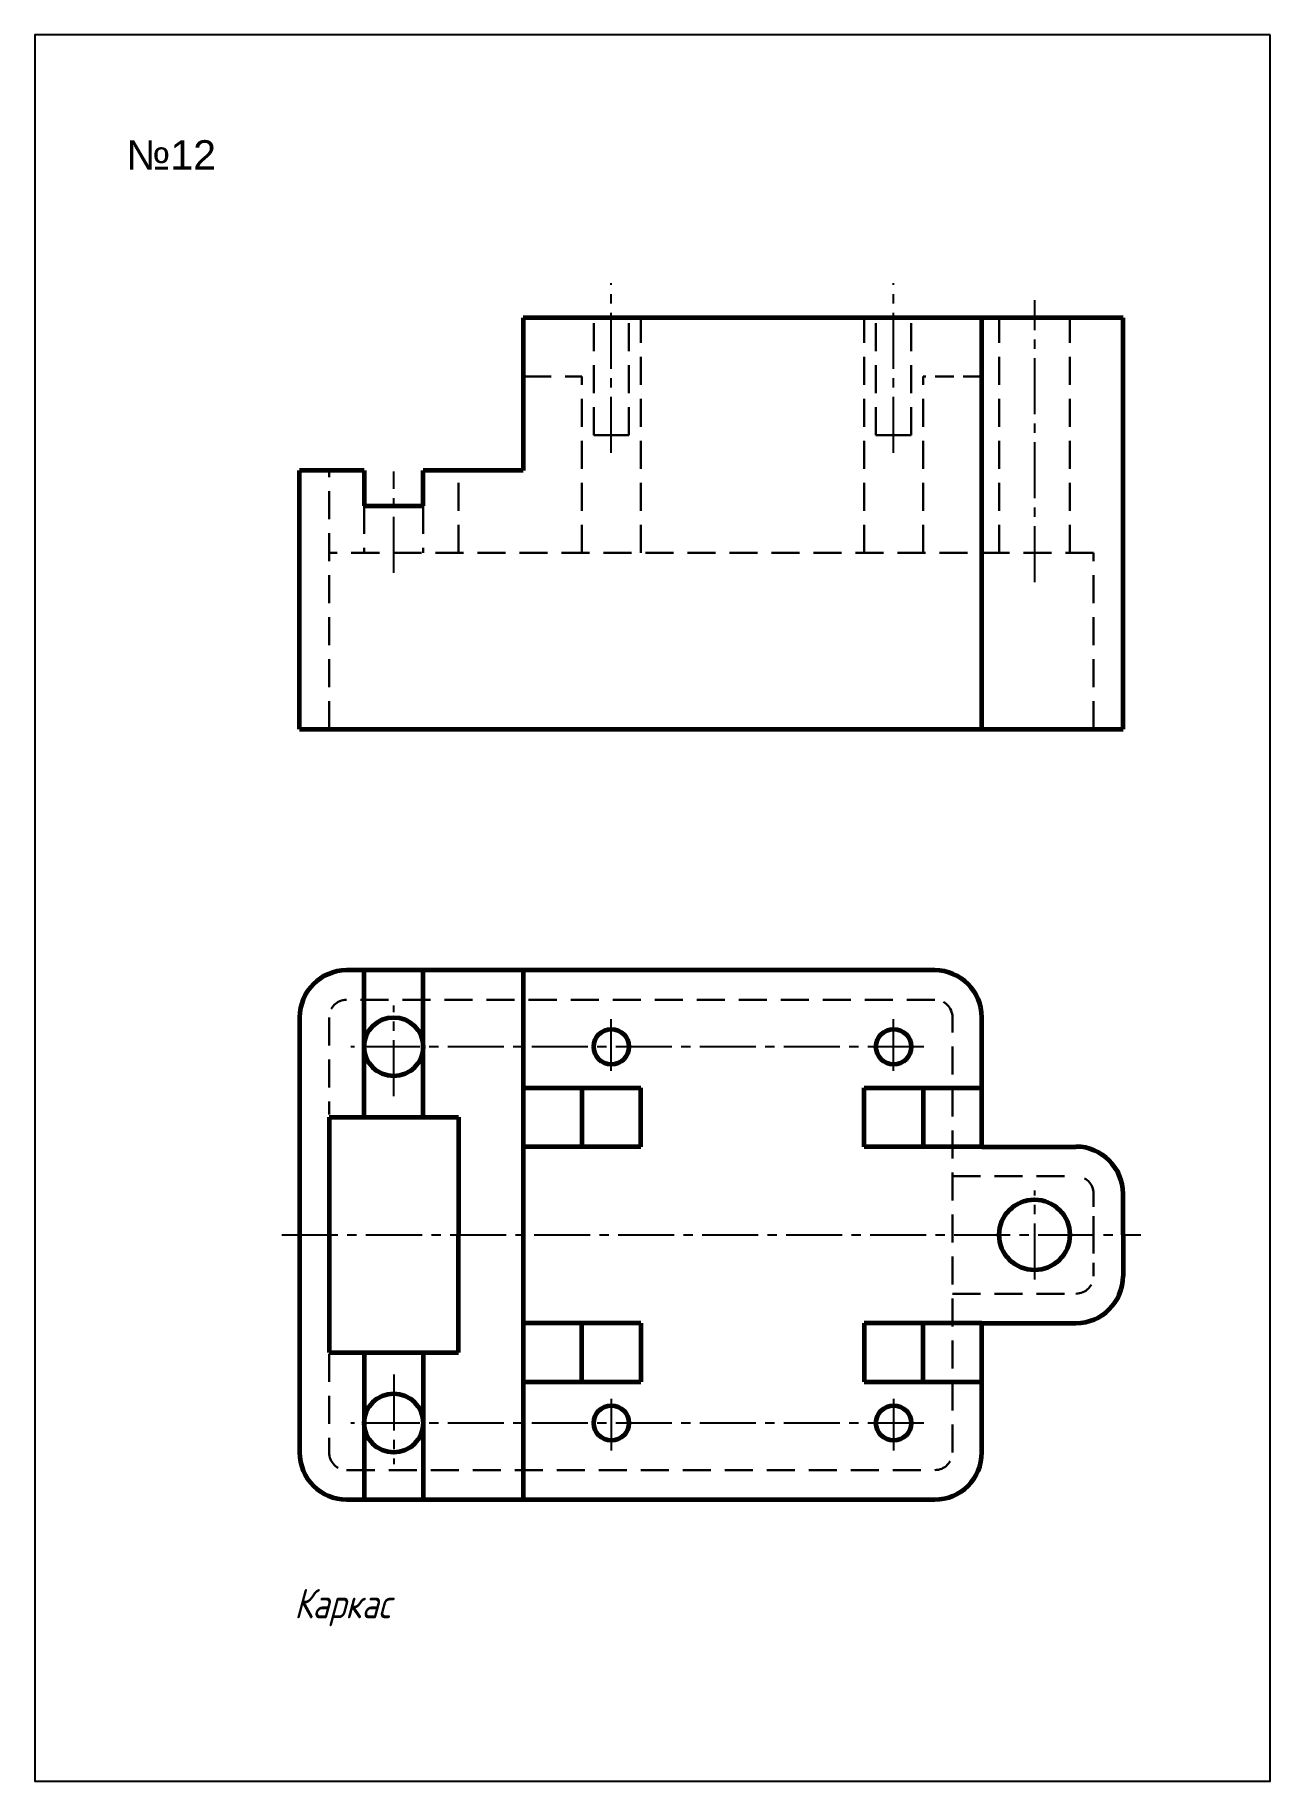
# Model space of a CAD drawing. Header units: millimetres. Extents: x 0 to 210, y 0 to 297.
import ezdxf

# ---------------------------------------------------------------- set-up
doc = ezdxf.new("R2010")
doc.units = ezdxf.units.MM
doc.header["$LTSCALE"] = 0.5
doc.linetypes.add('CENTER2', pattern=[28.575, 19.05, -3.175, 3.175, -3.175])
doc.linetypes.add('DASHED2', pattern=[9.525, 6.35, -3.175])
doc.layers.get('0').update_dxf_attribs({"linetype": 'CONTINUOUS'})
doc.layers.get('Defpoints').update_dxf_attribs({"linetype": 'CONTINUOUS'})
doc.styles.get("Standard").update_dxf_attribs({"font": 'isocpeur.ttf', "width": 0.8, "oblique": 15})
doc.styles.add('АРИАЛ-5(1)', font='ARIAL.TTF', dxfattribs={"height": 5})

msp = doc.modelspace()

# ---------------------------------------------------------------- linework, layer by layer
at = {"linetype": 'CENTER2'}
for p, q in [((98, 225.9), (98, 254.76)), ((146, 225.9), (146, 254.76)), ((170, 203.9), (170, 251.9)), ((61, 205.5), (61, 222.77)), ((61, 116.47), (61, 131.9)), ((98, 120.81), (98, 129.57)), ((146, 120.81), (146, 129.57)), ((151.15, 124.9), (53.71, 124.9)), ((170, 85.34), (170, 100.46)), ((42, 92.9), (188, 92.9)), ((61, 69.18), (61, 53.9)), ((98, 64.99), (98, 56.23)), ((146, 64.99), (146, 56.23)), ((151.15, 60.9), (53.71, 60.9))]:
    msp.add_line(p, q, dxfattribs=at)
at = {"color": 7, "lineweight": 60, "ltscale": 0.5}
for p, q in [((185, 248.9), (83, 248.9)), ((83, 248.9), (83, 222.9)), ((161, 178.9), (161, 248.9)), ((185, 178.9), (185, 248.9)), ((45, 178.9), (45, 222.9)), ((56, 222.9), (45, 222.9)), ((56, 222.9), (56, 216.9)), ((83, 222.9), (66, 222.9)), ((66, 216.9), (66, 222.9)), ((56, 216.9), (66.02, 216.9)), ((45, 178.9), (161, 178.9)), ((161, 178.9), (185, 178.9)), ((153, 137.9), (53, 137.9)), ((56, 112.9), (56, 137.9)), ((66, 112.9), (66, 137.9)), ((83, 137.9), (83, 47.9)), ((45, 129.9), (45, 55.9)), ((161, 107.9), (161, 129.9)), ((83, 117.9), (103, 117.9)), ((93, 117.9), (93, 107.9)), ((103, 107.9), (103, 117.9)), ((141, 107.9), (141, 117.9)), ((141, 117.9), (161, 117.9)), ((151, 117.9), (151, 107.9)), ((50, 112.9), (50, 72.9)), ((50, 112.9), (72, 112.9)), ((72, 112.9), (72, 92.9)), ((103, 107.9), (83, 107.9)), ((161, 107.9), (141, 107.9)), ((161, 107.9), (177, 107.9)), ((185, 92.9), (185, 99.9)), ((72, 72.9), (72, 92.9)), ((185, 92.9), (185, 85.9)), ((103, 77.9), (83, 77.9)), ((93, 67.9), (93, 77.9)), ((103, 77.9), (103, 67.9)), ((161, 77.9), (141, 77.9)), ((141, 77.9), (141, 67.9)), ((151, 67.9), (151, 77.9)), ((161, 55.9), (161, 77.9)), ((161, 77.9), (177, 77.9)), ((50, 72.9), (72, 72.9)), ((56, 72.9), (56, 47.9)), ((66, 72.9), (66, 47.9)), ((83, 67.9), (103, 67.9)), ((141, 67.9), (161, 67.9)), ((53, 47.9), (153, 47.9))]:
    msp.add_line(p, q, dxfattribs=at)
at = {"linetype": 'Continuous', "lineweight": -3}
for p, q in [((83, 248.9), (83, 238.9)), ((161, 208.9), (161, 238.9)), ((61, 72.9), (66, 72.9))]:
    msp.add_line(p, q, dxfattribs=at)
at = {"color": 7, "linetype": 'DASHED2', "lineweight": 30, "ltscale": 1.5}
for p, q in [((95, 228.9), (95, 248.9)), ((101, 228.9), (101, 248.9)), ((103, 208.9), (103, 248.9)), ((141, 208.9), (141, 248.9)), ((143, 228.9), (143, 248.9)), ((143, 228.9), (143, 248.9)), ((149, 228.9), (149, 248.9)), ((149, 228.9), (149, 248.9)), ((163.95, 208.9), (163.95, 248.9)), ((175.95, 208.9), (175.95, 248.9)), ((83, 238.9), (93, 238.9)), ((93, 208.9), (93, 238.9)), ((151, 208.9), (151, 238.9)), ((95, 228.9), (98, 228.9)), ((101, 228.9), (98, 228.9)), ((143, 228.9), (146, 228.9)), ((143, 228.9), (146, 228.9)), ((149, 228.9), (146, 228.9)), ((149, 228.9), (146, 228.9)), ((50, 178.9), (50, 222.9)), ((72, 208.9), (72, 222.9)), ((56, 216.9), (56, 208.9)), ((66, 216.9), (66, 208.9)), ((180, 208.9), (50, 208.9)), ((180, 178.9), (180, 208.9)), ((153, 132.9), (53, 132.9)), ((50, 129.9), (50, 113.35)), ((156, 55.9), (156, 129.9)), ((156, 102.9), (177, 102.9)), ((156, 82.9), (177, 82.9)), ((50, 72.67), (50, 55.9)), ((53, 52.9), (153, 52.9))]:
    msp.add_line(p, q, dxfattribs=at)
at = {"color": 7, "linetype": 'DASHED2', "lineweight": 30}
for p, q in [((161, 238.9), (151, 238.9)), ((180, 92.9), (180, 99.9)), ((180, 92.9), (180, 85.9))]:
    msp.add_line(p, q, dxfattribs=at)
at = {"color": 7, "lineweight": 60, "ltscale": 0.5}
for centre, radius in [((61, 124.9), 5), ((98, 124.9), 3), ((146, 124.9), 3), ((169.95, 92.9), 6), ((61, 60.9), 5), ((98, 60.9), 3), ((146, 60.9), 3)]:
    msp.add_circle(centre, radius, dxfattribs=at)
for centre, start, end in [((53, 129.9), 90, 180), ((153, 129.9), 0, 90), ((177, 99.9), 0, 90), ((177, 85.9), 270, 0), ((53, 55.9), 180, 270), ((153, 55.9), 270, 0)]:
    msp.add_arc(centre, 8, start, end, dxfattribs=at)
at = {"color": 7, "linetype": 'DASHED2', "lineweight": 30}
for centre, start, end in [((53, 129.9), 90, 180), ((153, 129.9), 0, 90), ((177, 99.9), 0, 90), ((177, 85.9), 270, 0), ((53, 55.9), 180, 270), ((153, 55.9), 270, 0)]:
    msp.add_arc(centre, 3, start, end, dxfattribs=at)
at = {"layer": 'Defpoints'}
msp.add_lwpolyline([(210, 297), (0, 297), (0, 0), (210, 0)], close=True, dxfattribs=at)

# ---------------------------------------------------------------- texts
at = {"color": 7, "linetype": 'Continuous', "lineweight": -3, "style": 'АРИАЛ-5(1)'}
msp.add_text('№12', height=5, dxfattribs=at).set_placement((15.53, 274.09))
at = {"oblique": 15, "width": 0.8}
msp.add_text('Каркас', height=5, dxfattribs=at).set_placement((44.1, 27.69))

doc.saveas('drawing.dxf')
